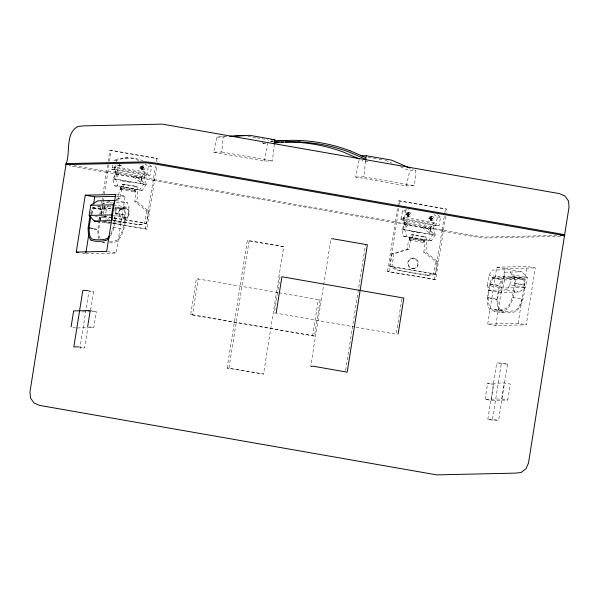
<?xml version="1.0" encoding="UTF-8"?>
<svg xmlns="http://www.w3.org/2000/svg" width="599" height="599" viewBox="0 0 599 599"><rect width="100%" height="100%" fill="white"/><g stroke="black" fill="none" stroke-linecap="round" stroke-linejoin="round"><path stroke-width="0.45" stroke-dasharray="3 2.25" d="M143.168 165.96C140.945 164.935 139.994 170.071 142.038 169.959M409.169 212.495C406.466 211.537 405.927 217.999 409.207 216.471A1.984 1.902 88.7 0 0 410.824 213.476A1.984 1.902 88.7 0 0 407.53 213.506A1.984 1.902 88.7 0 0 409.207 216.471M432.164 216.516C429.461 215.558 428.929 222.019 432.201 220.492A1.984 1.902 88.7 0 0 433.818 217.497A1.984 1.902 88.7 0 0 430.524 217.527A1.984 1.902 88.7 0 0 432.201 220.492M115.6 173.373L119.223 173.291L114.342 171.456L114.589 166.664L145.123 172.003L144.868 176.795L141.042 177.828L132.559 176.346L143.363 184.507L146.223 184.447L144.666 177.746L141.042 177.828L143.363 184.507L139.522 190.265L114.701 185.922L112.837 179.168L115.6 173.373L114.589 166.664L119.223 173.291L115.689 179.101L117.554 185.855L142.375 190.197L146.223 184.447L136.183 176.263M404.595 223.936L408.219 223.854L403.337 222.019L403.584 217.227L434.118 222.566L433.863 227.358L430.037 228.384L421.554 226.901L432.358 235.07L435.218 235.003L433.661 228.309L430.037 228.384L432.358 235.07L428.517 240.82L403.696 236.478L401.832 229.724L404.595 223.936L403.584 217.227L408.219 223.854L404.684 229.664L406.549 236.418L431.37 240.761L435.218 235.003L425.185 226.819M120.182 188.161L120.362 189.336A4.35 1.243 -80.1 0 0 121.095 189.321L121.47 186.955A4.35 1.243 -80.1 0 0 120.736 186.97L120.182 188.161L134.243 190.624L134.416 191.8A4.35 1.243 -80.1 0 0 135.149 191.777L135.524 189.411A4.35 1.243 -80.1 0 0 134.797 189.434L134.243 190.624M409.177 238.724L409.357 239.899A4.35 1.243 -80.1 0 0 410.09 239.885L410.465 237.518A4.35 1.243 -80.1 0 0 409.731 237.533L409.177 238.724L423.238 241.18L423.418 242.355A4.35 1.243 -80.1 0 0 424.144 242.34L424.526 239.974A4.35 1.243 -80.1 0 0 423.793 239.989L423.238 241.18M226.961 136.467L216.98 137.096L213.656 152.191L221.765 152.011L223.217 136.954L226.841 136.729M359.093 160.262L355.701 177.042L406.377 185.907L414.478 185.727L415.931 170.67L412.569 169.218M117.224 164.957L119.044 165.93L119.216 163.864M408.211 214.42L408.6 212.705L409.723 214.15L408.211 214.42C407.043 220.23 410.3 211.994 408.001 212.525M431.123 218.448L432.725 218.171A1.984 1.902 88.7 0 1 431.52 220.395L431.003 220.499L431.205 218.448L432.725 218.171L431.594 216.726L431.205 218.448M213.656 152.191L264.331 161.064L272.433 160.876L274.222 145.243M355.701 177.042L363.803 176.862L365.592 161.228M91.984 214.285L93.152 206.94M98.872 220.035L101.343 204.439M101.493 203.518L101.927 200.77M102.07 199.849L102.362 198.014M102.946 194.346L106.427 172.325L154.549 180.471L146.845 229.095L112.477 223.352M74.051 165.653L106.585 171.344L107.595 164.965M108.172 161.318L109.909 150.371L111.287 150.342L158.024 158.518L157.447 162.164M98.887 238.702L98.154 237.122L97.749 229.829L99.149 220.971M99.292 220.088L99.853 216.538M100.085 238.507L99.06 236.335L98.678 229.544L99.973 221.36M100.115 220.447L100.692 216.808M100.115 220.919L102.436 206.243M102.579 205.322L103.021 202.567M103.163 201.653L103.747 197.984M104.323 194.316L107.813 172.295M106.585 171.344L107.97 171.314L108.981 164.935M109.557 161.288L111.287 150.342M101.313 214.15L102.886 204.222M103.185 214.105L104.473 205.989M149.436 164.762A35.708 34.173 88.7 0 1 151.532 166.492L150.154 175.2L146.261 175.29L111.414 169.195L112.372 167.518L112.792 164.875M105.484 214.801L104.952 218.171L94.44 216.336M105.753 213.117L106.555 208.063L108.928 204.416M90.636 310.035L93.564 291.556L88.869 291.668L79.944 348.019L84.639 347.914L87.858 327.586M111.414 169.195L115.308 169.105L116.273 163.04M116.408 162.157L116.693 160.397A35.708 34.173 88.7 0 1 143.191 160.989M120.212 165.908L119.006 165.916L119.246 164.403M119.171 165.908L119.411 164.403M77.196 327.96L93.781 327.586L96.312 311.622L91.085 310.709M110.71 234.164L113.248 227.306L115.412 213.663L114.858 207.958L124.532 209.65C125.416 220.103 124.045 232.105 116.94 240.319L113.091 241.285L108.868 241.479M116.386 199.168L118.168 198.613L119.336 191.231L122.533 184.2L136.976 186.356L137.837 194.091L136.662 201.474L148.507 210.908L146.508 223.539L138.219 224.88L113.106 220.484M109.535 242.954L113.174 242.715L117.329 241.479C124.862 232.719 126.411 220.005 125.438 208.864L115.764 207.172C116.82 216.98 115.233 227.717 110.306 236.306M116.483 199.677L120.047 198.569L121.215 191.186L124.412 184.163M85.739 253.744L116.146 253.063L125.154 196.165L116.535 194.66M112.694 223.038L124.382 222.776L127.43 217.669L129.025 207.561L127.302 202.567L115.135 200.44M148.507 210.908L146.628 210.953L134.79 201.519L135.958 194.136L135.104 186.401L122.533 184.2M141.708 166.013L141.117 169.779L139.986 168.334A1.984 1.902 88.7 0 1 141.192 166.11L141.708 166.013L139.986 168.334L141.184 168.072M141.274 169.779L141.873 166.005M142.165 169.929L142.764 166.163L142 165.983M146.261 175.29L147.212 173.613L148.327 166.567A35.708 34.173 88.7 0 0 144.748 163.767M146.628 210.953L144.629 223.584L138.219 224.88M145.46 229.125L153.164 180.501L154.549 180.471M445.649 216.336L443.485 230.016L395.37 221.87L153.322 179.52L155.485 165.848M156.212 161.288L156.638 158.548L158.024 158.518M153.322 179.52L154.699 179.49L156.871 165.811M278.924 292.739L320.173 299.949L314.453 336.039L190.669 314.752L196.382 278.662L278.003 292.574M190.669 314.752L192.541 314.707L198.254 278.625M227.126 368.026L247.297 240.671L249.169 240.633L283.709 246.676L263.545 374.031L227.126 368.026L263.545 374.031M228.998 367.988L249.169 240.633M280.04 276.79L274.32 312.88L354.99 326.987M312.581 336.076L318.294 299.994L320.173 299.949M312.596 366.476L310.776 366.154L330.947 238.799L332.198 238.776M345.616 370.354L365.495 244.841M387.508 271.474L395.213 222.85L396.598 222.821L443.327 230.997L435.63 279.621L387.508 271.474L435.63 279.621M395.37 221.87L397.676 207.276M397.826 206.37L398.687 200.897L400.072 200.867L446.809 209.044L446.225 212.69M388.893 271.444L396.598 222.821M396.748 221.84L398.919 208.16M399.496 204.514L400.072 200.867M392.023 253.879L390.024 266.518L396.725 270.104L427.214 275.443L435.503 274.102L437.502 261.471L425.664 252.037L423.785 252.082L424.953 244.699L424.099 236.957L411.535 234.763L408.338 241.786L407.163 249.169L392.023 253.879L393.895 253.841L409.042 249.132L410.21 241.749L413.407 234.718L425.971 236.919L426.832 244.654L425.664 252.037M393.895 253.841L391.896 266.473L398.597 270.067L429.086 275.398M437.697 214.779A35.708 34.173 88.7 0 1 440.527 217.055L439.149 225.763L435.256 225.845L400.409 219.751L401.367 218.073L402.483 211.035A35.708 34.173 88.7 0 1 406.736 209.598M400.409 219.751L404.31 219.668L405.688 210.96A35.708 34.173 88.7 0 1 409.065 209.77M407.709 212.548L407.118 216.321L405.987 214.876A1.984 1.902 88.7 0 1 407.193 212.652L407.709 212.548L405.987 214.876L407.185 214.607M407.275 216.314L407.874 212.548M401.809 299.028L396.239 334.205L355.903 327.151M430.711 216.576L430.112 220.342L428.989 218.897A1.984 1.902 88.7 0 1 430.187 216.673L430.711 216.576L428.989 218.897L430.179 218.628M430.269 220.335L430.868 216.568M431.003 220.499L431.759 216.726L431.16 220.492M435.256 225.845L436.207 224.168L437.322 217.13A35.708 34.173 88.7 0 0 433.743 214.322M423.785 252.082L435.63 261.508L433.624 274.147L427.214 275.443M434.245 279.651L441.95 231.027L443.327 230.997M556.913 235.437L485.894 237.032A11.853 0.644 9 0 1 471.263 235.145L442.099 230.046L444.698 213.633M444.847 212.72L445.424 209.073L446.809 209.044M487.414 285.289L489.016 275.181L492.341 270.074L509.764 269.685L521.939 271.811L527.262 277.434L525.66 287.542L519.011 292.02L501.034 292.424L488.866 290.29L487.414 285.289L503.182 288.044L525.66 287.542L509.891 284.787L506.844 289.886L488.866 290.29M487.227 297.973L489.473 283.799L492.034 277.517C502.771 276.341 513.964 275.922 524.597 278.7C525.57 289.841 524.02 302.547 516.488 311.315C507.84 314.438 498.413 312.259 489.825 310.005L487.638 305.258L487.227 297.973L496.908 299.665L497.312 306.958L499.499 311.697L503.295 312.753M522.081 298.834L519.543 305.692L516.091 310.155C507.712 312.745 498.907 310.626 490.596 308.814C485.632 299.388 489.091 287.647 492.692 278.265C503.033 278.947 513.47 276.326 523.691 279.486L524.245 285.191L514.571 283.499L514.017 277.794M487.736 324.074L496.751 267.176L527.157 266.495L535.259 267.918L526.251 324.815L495.845 325.489L487.736 324.074L518.142 323.393L526.251 324.815M496.908 299.665L499.147 285.491L501.707 279.209L504.762 278.468L521.751 278.093M503.834 311.3L500.27 310.507C495.306 301.08 498.772 289.347 502.366 279.958L523.691 279.486M495.845 325.489L504.852 268.599L535.259 267.918M485.07 399.316L487.601 383.353L504.186 382.978L510.281 384.041L507.75 400.012L491.165 400.379L485.07 399.316L501.655 398.941L507.75 400.012M487.818 419.375L496.743 363.024L501.438 362.919L507.533 363.982L498.608 420.333L493.913 420.438L487.818 419.375L492.513 419.27L498.608 420.333M491.165 400.379L493.696 384.416L487.601 383.353M509.891 284.787L511.494 274.679L509.764 269.685M492.513 419.27L501.438 362.919M494.16 309.608L502.576 309.421L506.417 308.463L509.861 304L512.407 297.141L514.571 283.499M512.078 276.401L514.915 277.008C515.896 288.149 514.346 300.855 506.814 309.623L502.658 310.859L493.621 311.061M501.655 398.941L504.186 382.978M518.142 323.393L527.157 266.495M264.331 161.064L268.622 139.867M406.377 185.907L409.701 170.812L415.931 170.67M90.636 213.177L92.875 207.688L95.93 206.947L112.919 206.565M100.632 214.083L102.549 209.38L105.604 208.639L111.347 208.766M91.16 214.21L93.534 208.437L108.352 208.467L112.155 207.748M101.516 214.255L103.208 210.129L106.001 209.8L109.602 210.346M501.034 292.424L503.182 288.044L504.785 277.943L504.515 272.201L521.939 271.811M141.042 177.828L145.123 172.003M430.037 228.384L434.118 222.566M109.265 201.384L103.028 203.323L104.9 203.278L111.137 201.339M119.006 165.916L119.53 165.811A1.984 1.902 88.7 0 0 120.519 164.927M408.129 214.427L409.723 214.15A1.984 1.902 88.7 0 1 408.525 216.374L408.001 216.471L408.765 212.705M271.04 141.828L272.897 141.589M262.736 142.315L263.066 143.82L265.821 143.46M125.438 208.864L122.593 208.257L114.978 208.572M270.156 141.357L273.481 141.079M216.98 137.096L223.217 136.954M263.066 143.82L265.829 143.76M124.847 157.986L128.051 157.911M116.693 160.397L113.488 160.472A35.708 34.173 88.7 0 1 139.986 161.056M142.764 166.163L142 169.936L143.206 169.929A1.984 1.902 88.7 0 0 144.823 166.934A1.984 1.902 88.7 0 0 141.529 166.964A1.984 1.902 88.7 0 0 143.206 169.929M368.003 161.453L364.319 161.535L361.826 160.262M148.327 166.567L151.532 166.492M112.837 179.168L115.689 179.101A38.171 2.067 9 0 0 146.223 184.447M114.701 185.922L117.554 185.855M135.104 186.401L136.976 186.356M139.522 190.265L142.375 190.197M116.865 196.352L125.154 196.165M118.168 198.613L120.047 198.569M134.79 201.519L136.662 201.474M109.879 202.956L112.627 202.896M116.296 202.814L127.302 202.567M123.716 207.576L124.307 207.568M402.483 211.035L405.688 210.96M123.828 218.178A5.301 5.069 88.7 0 0 128.134 210.189A5.301 5.069 88.7 0 0 119.351 210.264A5.301 5.069 88.7 0 0 123.828 218.178L124.412 218.163A5.301 5.069 88.7 0 0 128.725 210.174A5.301 5.069 88.7 0 0 119.942 210.256A5.301 5.069 88.7 0 0 124.412 218.163M102.055 222.416L106.397 223.172L111.796 223.053M437.322 217.13L440.527 217.055M401.832 229.724L404.684 229.664A38.171 2.067 9 0 0 435.218 235.003M442.099 230.046L443.485 230.016M411.535 234.763L413.407 234.718M403.696 236.478L406.549 236.418M424.099 236.957L425.971 236.919M560.499 236.335L485.737 238.013A11.853 0.644 9 0 1 471.106 236.126L441.95 231.027M428.517 240.82L431.37 240.761M283.709 246.676L247.297 240.671M407.163 249.169L409.042 249.132M412.718 258.139L413.303 258.124M435.63 261.508L437.502 261.471M412.823 268.734A5.301 5.069 88.7 0 0 417.136 260.752A5.301 5.069 88.7 0 0 408.353 260.827A5.301 5.069 88.7 0 0 412.823 268.734L413.415 268.726A5.301 5.069 88.7 0 0 417.72 260.737A5.301 5.069 88.7 0 0 408.937 260.812A5.301 5.069 88.7 0 0 413.415 268.726M82.49 311.929L90.786 311.742M91.707 311.72L96.312 311.622M310.776 366.154L312.027 366.131M507.533 363.982L502.838 364.087L496.743 363.024M113.84 210.069L124.532 209.65M102.204 242.58L106.832 242.977M247.806 136.22L255.953 137.65M256.859 137.807L267.716 139.709M368.13 157.275L378.089 159.02M378.995 159.177L382.611 159.806M221.765 152.011L272.433 160.876M363.803 176.862L414.478 185.727M109.909 150.371L156.638 158.548M398.687 200.897L445.424 209.073M430.995 216.546L431.759 216.726M112.372 167.518L147.212 173.613M401.367 218.073L436.207 224.168M115.308 169.105L150.154 175.2M404.31 219.668L439.149 225.763M114.342 171.456L144.868 176.795M403.337 222.019L433.863 227.358M107.97 171.314L154.699 179.49M106.427 172.325L73.894 166.634A11.853 0.644 9 0 1 69.469 165.796M153.164 180.501L395.213 222.85M115.892 174.129A2.523 0.719 -80.1 0 1 115.682 178.165A2.523 0.719 -80.1 0 1 114.551 177.446A2.523 0.719 -80.1 0 1 115.892 174.129L141.476 178.599A2.523 0.719 -80.1 0 1 141.267 182.643A2.523 0.719 -80.1 0 1 140.144 181.916A2.523 0.719 -80.1 0 1 141.476 178.599M404.887 224.685A2.523 0.719 -80.1 0 1 404.684 228.721A2.523 0.719 -80.1 0 1 403.554 228.002A2.523 0.719 -80.1 0 1 404.887 224.685L430.471 229.162A2.523 0.719 -80.1 0 1 430.269 233.198A2.523 0.719 -80.1 0 1 429.139 232.479A2.523 0.719 -80.1 0 1 430.471 229.162M114.866 179.026L140.451 183.504M403.861 229.589L429.446 234.067M122.076 180.965L132.252 182.747M411.071 231.528L421.254 233.311M121.253 186.798L135.314 189.254M410.248 237.361L424.309 239.817M121.649 188.131L135.703 190.587M410.644 238.687L424.698 241.15M120.571 189.494L134.633 191.957M409.574 240.057L423.628 242.513M496.751 267.176L504.852 268.599M330.947 238.799L332.767 239.121M113.263 204.806L129.025 207.561M511.494 274.679L527.262 277.434L504.785 277.943L489.016 275.181M115.495 207.014L122.593 208.257M514.915 277.008L524.597 278.7M97.794 206.535L106.555 208.063M92.875 207.688L102.549 209.38M492.034 277.517L501.707 279.209M93.534 208.437L103.208 210.129M492.692 278.265L502.366 279.958M116.341 213.379L126.015 215.071M515.499 283.215L525.173 284.907M115.412 213.663L125.086 215.355M111.661 214.914L127.43 217.669M103.807 216.074L146.508 223.539L103.754 216.434M90.314 213.963L91.61 214.187M489.473 283.799L499.147 285.491M490.319 284.046L499.993 285.738M113.189 220.133L140.091 224.835M112.208 220.642L124.382 222.776M506.844 289.886L519.011 292.02M103.777 221.563L146.845 229.095M102.392 221.593L111.556 223.195M113.248 227.306L123.768 229.245M512.407 297.141L522.927 299.081M93.519 228.638L98.678 229.544M488.163 297.688L497.836 299.38M93.878 229.155L97.749 229.829M107.52 251.558L116.146 253.063M82.288 253.137L84.871 253.594M87.469 290.493L93.564 291.556M192.541 314.707L314.453 336.039M89.431 326.822L93.781 327.586M72.838 327.196L75.452 327.653M79.412 347.001L84.639 347.914M102.624 242.498L104.136 242.917M385.329 160.285L392.053 163.19M400.454 166.822L409.701 170.812M103.642 216.314L109.602 219.504M101.77 216.351L107.723 219.541M105.431 219.84L106.397 223.172M121.844 164.897A1.984 1.902 88.7 0 1 118.557 164.927M142.599 166.17L142 169.936L142.525 169.831A1.984 1.902 88.7 0 0 143.723 167.615L142.599 166.17M143.723 167.615L142.21 167.885L143.723 167.615M391.896 266.473L390.024 266.518L435.503 274.102L391.896 266.473"/><path stroke-width="0.9" d="M274.327 144.322L274.859 139.724L249.521 135.292L231.379 136.437M365.697 160.307L366.221 155.71L391.559 160.143L410.045 168.132M66.077 163.924C70.727 152.393 64.819 133.45 77.937 126.464L83.778 125.88L162.284 124.12L559.488 193.612L564.947 196.008L568.444 200.897L569.05 206.962L564.61 234.973M76.253 252.082L85.26 195.184L115.674 194.51L106.659 251.4L76.253 252.082L78.836 252.538M71.101 326.889L73.632 310.926L90.217 310.552L87.686 326.522M99.449 221.959L94.23 221.046L89.184 215.415L90.786 205.307L97.712 200.83L115.135 200.44L113.263 204.806L111.661 214.914L112.133 219.826M90.037 215.737L88.075 228.137L88.48 235.429L90.666 240.169C96.125 242.003 102.257 241.667 107.655 239.787L109.243 237.698M109.228 236.081L107.258 238.627C102.159 240.079 96.581 240.326 91.437 238.979L89.386 234.643L89.004 227.852L90.734 216.935M85.882 252.823L88.937 233.558M93.586 204.192L94.747 196.846L115.944 196.375M276.199 312.835L281.912 276.753L403.823 298.077L398.11 334.167M564.46 235.954L528.483 463.087L526.027 468.71L521.063 472.536L515.222 473.12L436.716 474.88L39.512 405.388L34.053 402.992L30.556 398.103L29.95 392.038L65.927 164.905A11.853 0.644 9 0 1 66.145 164.598L144.644 162.846A11.853 0.644 9 0 1 159.282 164.725L556.486 234.216A11.853 0.644 9 0 1 564.236 236.253M273.825 141.469L283.155 140.615M274.095 142.981L283.327 142.143M274.312 141.012L290.672 140.353A178.517 170.827 88.7 0 1 349.973 150.738M275.031 142.495L277.801 142.263M229.679 136.295L243.284 135.434L245.096 135.748M281.523 142.135L290.762 141.881A176.578 168.97 88.7 0 1 349.419 152.153L365.69 159.289M271.295 139.807L274.859 139.724M360.883 155.83L366.221 155.71M90.786 205.307L113.263 204.806M89.184 215.415L111.661 214.914M94.23 221.046L111.309 220.664M560.657 235.355L564.393 235.272A11.853 0.644 9 0 0 556.643 233.236L159.431 163.744A11.853 0.644 9 0 0 144.801 161.865L66.302 163.624A11.853 0.644 9 0 0 70.412 164.98M87.469 290.493L82.774 290.597L73.849 346.948L78.544 346.843M85.26 195.184L94.747 196.846M332.827 238.761L367.367 244.804L347.195 372.159L312.656 366.116M89.004 227.852L92.875 228.526M349.981 150.731L365.39 157.425M359.333 158.99L343.901 152.266A176.578 168.97 88.7 0 0 285.244 142.008M285.154 140.48A178.517 170.827 88.7 0 1 287.662 140.473M297.718 140.825A178.517 170.827 88.7 0 1 300.226 141.005"/></g></svg>
